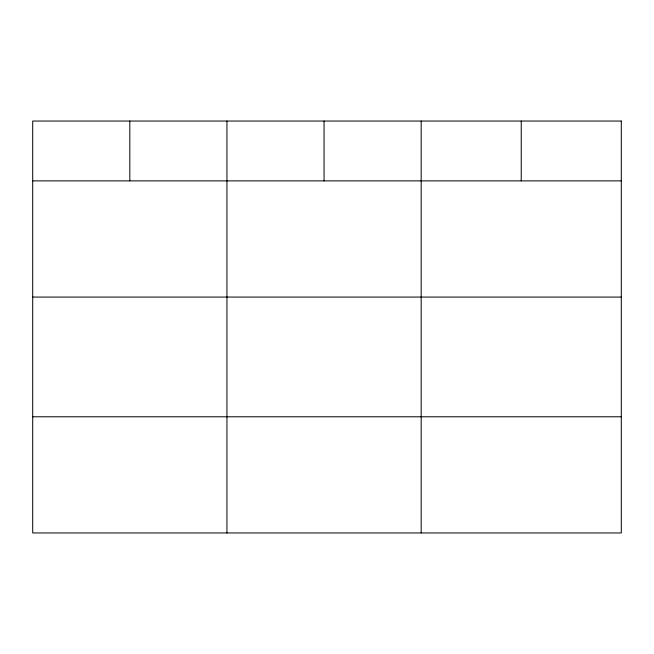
<?xml version="1.0" encoding="UTF-8"?>
<svg xmlns="http://www.w3.org/2000/svg" width="654" height="654" viewBox="0 0 654 654"><rect width="100%" height="100%" fill="white"/><g stroke="black" fill="none" stroke-linecap="round" stroke-linejoin="round"><path stroke-width="0.98" d="M32.7 180.88L621.3 180.88M32.7 297.071L621.3 297.071M32.7 416.778L621.3 416.778M521.238 121.039L521.238 180.88M421.176 121.039L421.176 532.961M324.057 121.039L324.057 180.88M226.938 121.039L226.938 532.961M129.819 121.039L129.819 180.88M621.3 121.039L32.7 121.039L32.7 532.961L621.3 532.961L621.3 121.039"/></g></svg>
